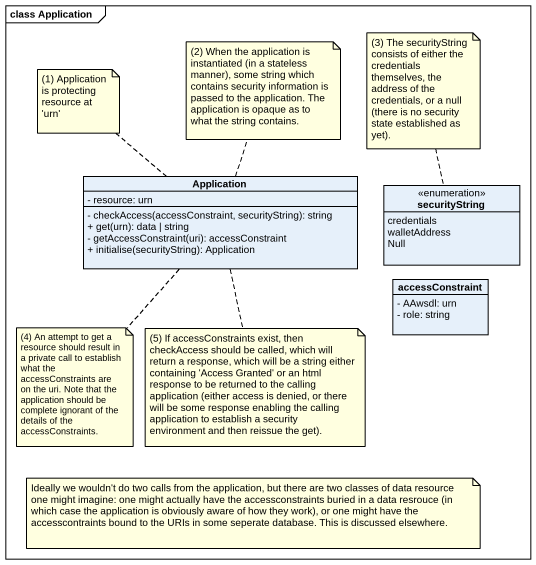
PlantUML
@startuml
mainframe class Application
hide circle
hide empty members
skinparam classAttributeIconSize 0
class Application {
  - resource: urn
  - checkAccess(accessConstraint, securityString): string
  + get(urn): data | string
  - getAccessConstraint(uri): accessConstraint
  + initialise(securityString): Application
}
enum securityString {
  credentials
  walletAddress
  Null
}
class accessConstraint {
  - AAwsdl: urn
  - role: string
}
note top of securityString : (3) The securityString consists of either the credentials themselves, the address of the credentials, or a null (there is no security state established as yet).
note top of Application : (1) Application is protecting resource at 'urn'
note top of Application : (2) When the application is instantiated (in a stateless manner), some string which contains security information is passed to the application. The application is opaque as to what the string contains.
note bottom of Application : (4) An attempt to get a resource should result in a private call to establish what the accessConstraints are on the uri. Note that the application should be complete ignorant of the details of the accessConstraints.
note bottom of Application
  (5) If accessConstraints exist, then checkAccess should be called, which will return a response, which will be a string either containing 'Access Granted' or an html response to be returned to the calling
  application (either access is denied, or there will be some response enabling the calling application to establish a security environment and then reissue the get).
end note
note as N6
  Ideally we wouldn't do two calls from the application, but there are two classes of data resource one might imagine: one might actually have the accessconstraints buried in a data resrouce (in which case the application is obviously aware of how they work), or one might have the accesscontraints bound to the URIs in some seperate database. This is discussed elsewhere.
end note
@enduml
